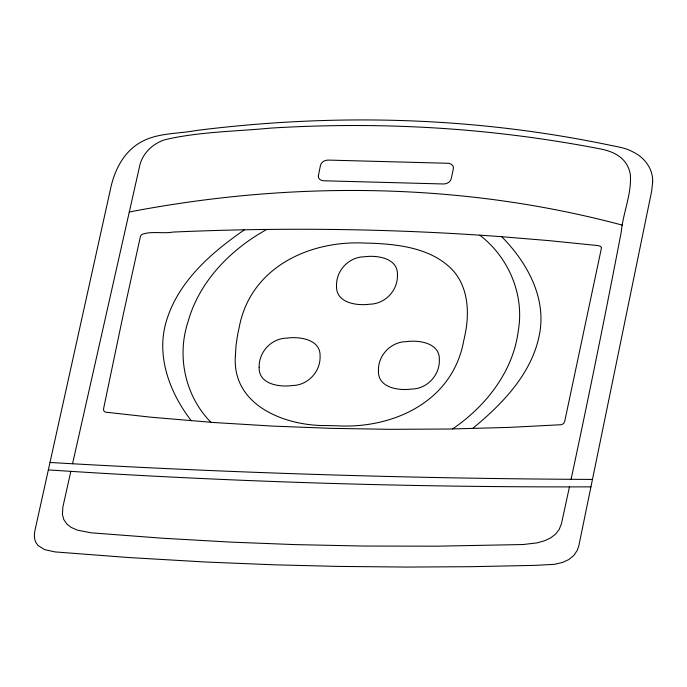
<?xml version="1.0" encoding="UTF-8"?>
<svg xmlns="http://www.w3.org/2000/svg" width="687" height="687" viewBox="0 0 687 687"><rect width="100%" height="100%" fill="white"/><g stroke="black" fill="none" stroke-linecap="round" stroke-linejoin="round"><path stroke-width="1.03" d="M571.077 479.303C588.699 397.034 605.436 314.577 621.254 231.948C623.04 212.772 631.851 193.854 630.322 174.515C629.344 168.238 626.243 162.261 621.392 158.096C615.775 153.201 608.545 150.608 601.34 149.105C551.06 139.358 500.196 132.548 449.1 128.89C389.666 124.605 329.949 124.459 270.48 128.117C235.409 131.5 199.479 131.638 165.086 139.684C152.548 143.531 141.797 153.931 139.418 167.078L72.539 463.768M569.446 486.885L561.451 523.752L559.115 529.565L555.543 534.16L550.622 537.921L544.808 540.686L537.277 542.842L523.116 544.533L436.606 546.182L363.397 546.045L294.783 544.602L230.695 542.112L162.596 538.23L91.173 532.82L77.348 530.141L71.122 527.358L66.819 524.001L63.788 519.535L62.448 514.615L62.861 507.049L70.838 471.359C243.962 482.291 417.464 487.384 590.932 486.851M472.579 428.533C502.987 403.544 533.232 372.302 539.905 331.915C545.83 295.942 526.216 261.489 501.708 236.714C392.363 228.582 282.529 227.217 172.987 232.069C162.991 233.889 151.87 230.875 142.2 234.293C141.136 234.945 140.577 235.856 140.268 237.118L122.939 316.02L103.582 408.662L103.711 410.757L105.154 412.106L151.561 417.267L214.164 422.539L272.584 426.095L331.28 428.353L390.25 429.332L449.504 429.014L509.033 427.408L561.657 424.695L563.658 423.484L564.705 421.423L601.52 247.689L600.412 246.298L598.051 245.594L549.033 240.63L501.708 236.714M452.596 428.946C485.743 406.283 513.103 371.77 518.238 330.988C524.67 294.903 508.672 257.299 479.818 235.186M244.452 229.802C211.244 252.722 177.899 281.636 166.185 321.739C155.906 356.476 169.981 393.247 191.33 420.779M266.745 229.458C230.626 249.458 199.187 281.404 187.963 321.988C176.559 356.493 185.318 396.305 210.9 422.282M129.233 212.008C291.975 180.707 462.033 182.192 622.542 225.19M592.46 479.423C411.547 478.607 230.66 473.008 50.057 462.48M70.838 471.359L48.416 469.908M235.435 355.256C231.279 405.665 285.663 426.369 327.381 425.545A227.586 174.086 -15.4 0 0 336.338 425.785C393.041 429.16 452.621 401.586 463.648 341.096A227.586 174.086 -15.4 0 0 465.193 333.865C469.788 311.494 468.062 285.148 450.852 268.291C431.007 249.029 401.861 244.787 375.394 243.37A227.586 174.086 -15.4 0 0 366.437 243.138C309.725 239.763 250.154 267.337 239.119 327.828A227.586 174.086 -15.4 0 0 237.573 335.05L236.027 345.475L235.435 355.256M259.162 367.296C258.432 384.316 279.48 387.339 292.336 385.536C307.802 385.347 320.563 371.761 320.09 356.364C320.82 339.335 299.772 336.321 286.926 338.116C271.451 338.313 258.698 351.899 259.162 367.296M318.321 176.104C318.047 179.539 321.92 180.973 324.753 180.81L442.531 183.953C446.387 184.365 450.809 182.244 451.376 178.07L453.205 169.543C454.614 165.627 450.535 162.802 446.962 163.257L329.185 160.114C325.329 159.702 320.906 161.823 320.34 165.996L318.321 176.104M336.518 285.955C335.788 302.984 356.845 305.998 369.692 304.204C385.158 304.006 397.919 290.421 397.447 275.023C398.177 258.003 377.129 254.98 364.282 256.783C348.807 256.972 336.055 270.558 336.518 285.955M378.434 370.825C377.704 387.854 398.752 390.869 411.599 389.065C427.074 388.876 439.826 375.291 439.362 359.894C440.092 342.873 419.044 339.85 406.189 341.654C390.723 341.843 377.962 355.428 378.434 370.825M652.65 182.038L651.731 190.78L578.815 545.882L577.217 550.39L573.894 555.379L568.853 559.536L562.644 562.413L554.546 564.328L535.542 565.358L471.265 566.689L407.185 567.067L338.399 566.414L274.74 564.826L206.418 562.052L128.615 557.535L54.9 551.901L44.629 549.634L38.094 545.53L35.896 542.49L34.719 539.209L34.359 535.087L34.865 530.819L110.418 189.414C114.094 171.518 122.707 153.338 138.731 143.437C155.777 132.565 177.109 134.128 196.25 130.487C251.536 123.548 307.244 119.89 362.968 119.933C418.718 119.959 474.468 123.694 529.694 131.311C557.028 135.09 584.233 139.805 611.241 145.464C618.747 146.966 626.458 148.203 633.191 152.059C644.578 157.452 653.26 169.096 652.65 182.038"/></g></svg>
